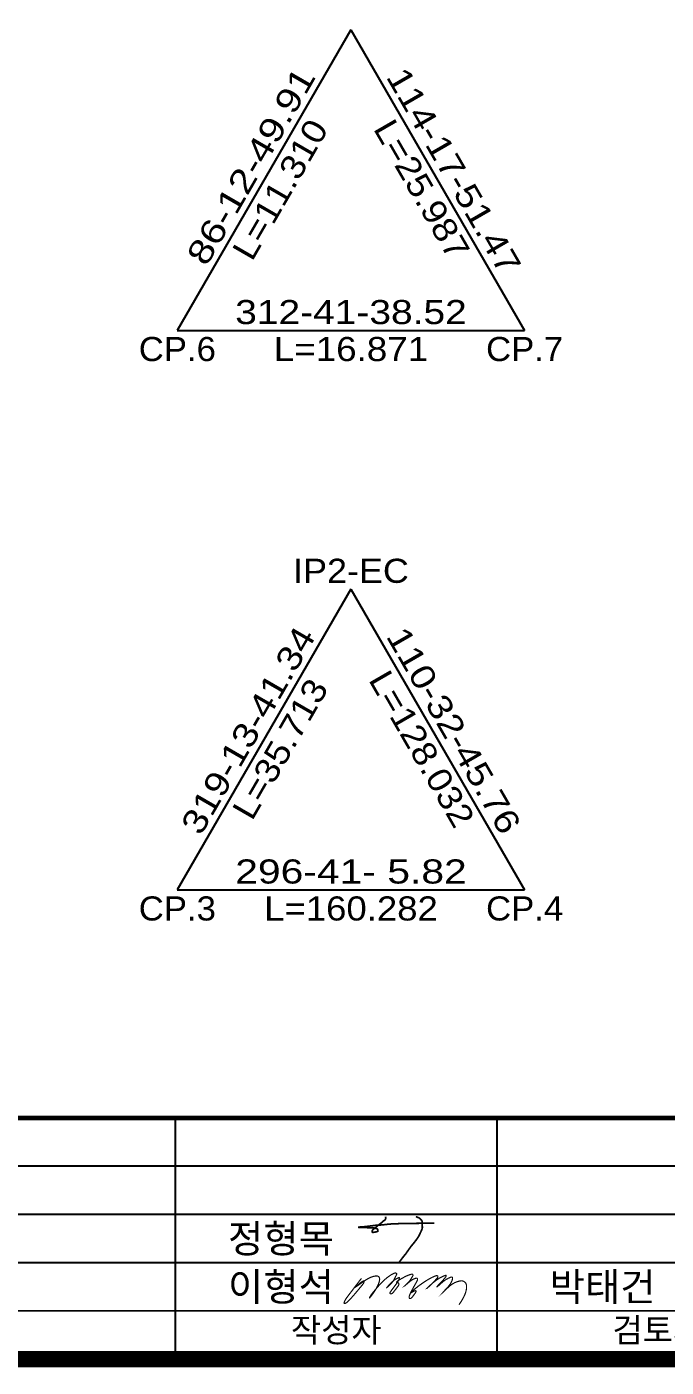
# Model space of a CAD drawing. Extents: x 225142 to 225983, y 224653 to 225247.
# Drawn here: x 225595 to 225674.5, y 224671.6 to 224838.3 of the extents above; entities that cross this region are included whole.
import ezdxf
from ezdxf.enums import TextEntityAlignment as Align

# ---------------------------------------------------------------- set-up
doc = ezdxf.new("R2010")
doc.units = 0
doc.header["$LTSCALE"] = 10
doc.header["$MEASUREMENT"] = 0
for name, color, linetype in [('CA-LEAL', 1, 'CONTINUOUS'), ('CA-LEAT', 3, 'CONTINUOUS'), ('CX-BORD', 3, 'CONTINUOUS'), ('CX-BORD-LIN1', 4, 'CONTINUOUS'), ('CX-BORD-LIN2', 3, 'CONTINUOUS'), ('CX-BORD-TEX2', 7, 'CONTINUOUS'), ('CX-BORD-TEX3', 6, 'CONTINUOUS')]:
    doc.layers.add(name, color=color, linetype=linetype)
doc.styles.get("Standard").update_dxf_attribs({"font": 'Dotum.ttf'})
doc.styles.add('TB_TEXT', font='Dotum.ttf')
doc.styles.add('TB_WBTXT', font='Dotum.ttf')
doc.styles.add('TB_WMTXT', font='Dotum.ttf')

# ---------------------------------------------------------------- blocks, each defined once
blk = doc.blocks.new('CXBLKA1-KHCA1')
at = {"layer": 'CX-BORD-LIN1', "const_width": 2}
blk.add_lwpolyline([(796, -2.273736754432321e-12), (0, 0), (0, 553.9999999999995), (795.9999999999995, 553.9999999999995)], close=True, dxfattribs=at)
at = {"layer": 'CX-BORD-LIN1'}
for points, const_width in [([(796, 30.00000000000098), (0, 29.99999999999869)], 0.6), ([(566, 6.000000000000252), (270, 5.9999999999993)], 0.2)]:
    blk.add_lwpolyline(points, dxfattribs=dict(at, const_width=const_width))
for points in [[(446, 3.907985046680551e-13), (446, 29.99999999999992)], [(486, 3.019806626980426e-13), (486, 30.00000000000006)]]:
    blk.add_lwpolyline(points, dxfattribs=at)
at = {"layer": 'CX-BORD-LIN2'}
for points in [[(566, 24.00000000000025), (270, 23.9999999999993)], [(566, 18.00000000000136), (270, 18.00000000000041)], [(566, 12.00000000000136), (270, 12.00000000000041)]]:
    blk.add_lwpolyline(points, dxfattribs=at)
at = {"layer": 'CX-BORD-LIN1', "style": 'TB_TEXT'}
for tag, height, p in [('TR_RDAT4', 3.5, (317.5, 26.99999999999994)), ('TR_DGN4', 3.5, (459.1184542177598, 26.99999999999993)), ('TR_CHK4', 3.5, (499.1184542177598, 26.99999999999993)), ('TR_APP4', 3.5, (539.1184542177598, 27.00000000000016)), ('TR_RNUM4', 3, (285.105116618196, 26.63656332936284)), ('TR_RNUM3', 3, (285.105116618196, 20.63656332936395)), ('TR_RDAT3', 3.5, (317.5, 21.00000000000105)), ('TR_DGN3', 3.5, (459.1184542177598, 21.00000000000104)), ('TR_CHK3', 3.5, (499.1184542177598, 21.00000000000104)), ('TR_APP3', 3.5, (539.1184542177598, 21.00000000000126)), ('TR_RDAT2', 3.5, (317.5, 15.00000000000105)), ('TR_DGN2', 3.5, (459.1184542177598, 15.00000000000104)), ('TR_CHK2', 3.5, (499.1184542177598, 15.00000000000104)), ('TR_APP2', 3.5, (539.1184542177598, 15.00000000000126)), ('TR_RNUM2', 3, (285.105116618196, 14.63656332936395)), ('TR_RNUM1', 3, (285.105116618196, 8.636563329362843)), ('TR_RDAT1', 3.5, (317.5, 8.999999999999943)), ('TR_DGN1', 3.5, (459.1184542177598, 8.999999999999929)), ('TR_CHK1', 3.5, (499.1184542177598, 8.999999999999929)), ('TR_APP1', 3.5, (539.1184542177598, 9.000000000000156))]:
    blk.add_attdef(tag, text='', height=height, dxfattribs=at).set_placement(p, align=Align.MIDDLE_CENTER)
for tag, p in [('TR_RCON4', (342.3033138082337, 26.99999999999994)), ('TR_RCON3', (342.3033138082337, 21.00000000000105)), ('TR_RCON2', (342.3033138082337, 15.00000000000105)), ('TR_RCON1', (342.3033138082337, 8.999999999999943))]:
    blk.add_attdef(tag, text='', height=3.5, dxfattribs=at).set_placement(p, align=Align.MIDDLE_LEFT)
at = {"layer": 'CX-BORD-LIN2', "style": 'TB_TEXT'}
blk.add_attdef('TD_VERSION', text='', height=3, rotation=90, dxfattribs=at).set_placement((800.499999405456, 48.01489921212271), align=Align.MIDDLE_CENTER)
at = {"layer": 'CX-BORD-TEX2', "style": 'TB_WMTXT'}
for tag, height, p in [('TB_CNAME', 5, (15.34476638720071, 531.8324131479244)), ('TB_CSCOP', 4, (16.63456755316156, 523.8324131479244))]:
    blk.add_attdef(tag, text='', height=height, dxfattribs=at).set_placement(p, align=Align.BOTTOM_LEFT)
at = {"layer": 'CX-BORD-TEX2', "style": 'TB_WBTXT'}
for tag, height, p in [('TB_MTITIL', 10, (398, 533.326413560618)), ('TB_STITL', 7, (398, 518.326413560618))]:
    blk.add_attdef(tag, text='', height=height, dxfattribs=at).set_placement(p, align=Align.MIDDLE_CENTER)
at = {"layer": 'CX-BORD-TEX3', "style": 'TB_TEXT'}
for s, p in [('작성자', (466, 3.662000000000319)), ('검토자', (506, 3.662000000000432))]:
    blk.add_text(s, height=3, dxfattribs=at).set_placement(p, align=Align.MIDDLE)
for tag, height, p in [('TD_DCOMP', 4.5, (217.5, 24.99999999999931)), ('TD_CSECT', 4.5, (611, 24.99999999999896)), ('TD_DNAME_TOP', 4.5, (755, 24.99999999999912)), ('TD_DNAME_MAIN', 4.5, (755, 19.00715491911868)), ('TD_CCOMP', 4.5, (217.5, 14.99999999999931)), ('TD_HSCAL', 4.5, (626.6991483434026, 15.23515171695612)), ('TD_VSCAL', 4.5, (655.7793615572627, 15.23515171695612)), ('TD_DNAME_BOT', 3, (755, 13.65422715006187)), ('TD_CNAME', 4.5, (65, 5.752181573154171)), ('TD_FIELD', 4.5, (182.5, 5.52709622435755)), ('TD_CSTEP', 4.5, (253.2440000000001, 5.527096224357066)), ('TD_DWGCODE', 4.5, (641, 5.385823260720159)), ('TD_DWGNO', 4.5, (755, 5.385823260720144))]:
    blk.add_attdef(tag, text='', height=height, dxfattribs=at).set_placement(p, align=Align.MIDDLE_CENTER)
at = {"layer": 'CX-BORD-TEX3', "style": 'TB_TEXT', "width": 0.9}
blk.add_attdef('TD_CDIST', text='', height=4.5, dxfattribs=at).set_placement((656, 24.99999999999902), align=Align.MIDDLE_CENTER)

msp = doc.modelspace()

# ---------------------------------------------------------------- linework, layer by layer
at = {"layer": 'CA-LEAL', "linetype": 'Continuous'}
for p, q in [((225635.3025612881, 224837.9619655935), (225613.7025639277, 224800.5496660694)), ((225635.3025612881, 224837.9619655935), (225656.9025639277, 224800.5496691174)), ((225613.7025639277, 224800.5496660694), (225656.9025639277, 224800.5496691174)), ((225635.302566199, 224768.3577690331), (225613.7025688387, 224730.9454695091)), ((225635.302566199, 224768.3577690331), (225656.9025688386, 224730.9454725571)), ((225613.7025688387, 224730.9454695091), (225656.9025688386, 224730.9454725571))]:
    msp.add_line(p, q, dxfattribs=at)
at = {"layer": 'CX-BORD-LIN1'}
for points, const_width in [([(225639.6042767913, 224690.3146057678), (225639.6169560171, 224690.1836591405), (225639.6296352429, 224690.124522101), (225639.6127292634, 224690.0400399646), (225639.5746926211, 224689.9640066282), (225639.5282024714, 224689.8837488918), (225639.3591478523, 224689.7739223099), (225639.1224713855, 224689.5584941977), (225638.6829304109, 224689.2290151036), (225638.4462539441, 224688.9966906944), (225638.2518408732, 224688.8488471186), (225638.1081447058, 224688.7643656337), (225638.0278436323, 224688.6672116003), (225637.9644485383, 224688.5869538639), (225637.9264108608, 224688.4982479791), (225637.9306376145, 224688.4264383912), (225637.9729010104, 224688.3546288032), (225638.010938688, 224688.3419569063), (225638.1842190256, 224688.3546288032), (225638.2560676269, 224688.3715257517), (225638.5350074897, 224688.4348865396), (225638.6364402612, 224688.4686797851), (225638.6617987129, 224688.502472379), (225638.6575719592, 224688.5869538639), (225638.6364402612, 224688.6756597488), (225638.5899501115, 224688.7474693368), (225638.5476867156, 224688.7854863307), (225638.4335747182, 224688.8235026732), (225638.3025577766, 224688.8657434156), (225638.1799933071, 224688.8910885126), (225638.0024862158, 224688.8910885126), (225637.7362245437, 224688.916432958), (225636.8172964088, 224688.94582785), (225636.2298325131, 224688.9500515985)], 0.2099999999999999), ([(225643.3762212177, 224690.3154221116), (225643.5970538283, 224690.2158848495), (225643.7312861255, 224690.1596242329), (225643.8265469878, 224690.1033636164), (225643.9131483363, 224690.0341203319), (225644.0021430854, 224689.9123495913), (225644.0994194973, 224689.8285873751), (225644.156288641, 224689.7074310097), (225644.1697577304, 224689.5473852766), (225644.1778137179, 224688.9215277773), (225644.1586675486, 224688.8114972723), (225644.1036224412, 224688.651234586), (225644.0437905327, 224688.5316359844), (225644.0222509628, 224688.4837961529), (225643.8953976272, 224688.1957414575), (225643.7446227084, 224687.891959928), (225643.4956138103, 224687.5057856593), (225643.1629497654, 224687.0728380832), (225642.7720925459, 224686.6028494772), (225642.532765947, 224686.2727566594), (225642.1567121999, 224685.7306906944), (225641.7618228458, 224685.24272754), (225641.2798600884, 224684.6077944867)], 0.2099999999999999), ([(225636.1864997474, 224688.9959408048), (225637.1448403157, 224689.0662401892), (225638.4139368252, 224689.2289916492), (225639.1587057309, 224689.2679416075), (225640.0826266732, 224689.3762410466), (225640.7104843796, 224689.4065350243), (225641.8233090165, 224689.4541396602), (225645.6711507422, 224689.484498789)], 0.2099999999999999), ([(225636.5991046263, 224682.6138971341), (225636.5458639961, 224682.5480974531), (225636.4783764365, 224682.4621514083), (225636.3989679574, 224682.3593367219), (225636.3099645689, 224682.2429311165), (225636.2136922813, 224682.1162123143), (225636.1124771046, 224681.9824580377), (225636.008645049, 224681.8449460089), (225635.9045221247, 224681.7069539505), (225635.8021042183, 224681.5712946312), (225635.7020667232, 224681.4389210058), (225635.6047549094, 224681.3103210758), (225635.5105140467, 224681.1859828427), (225635.4196894052, 224681.0663943077), (225635.3326262548, 224680.9520434724), (225635.2496698654, 224680.8434183379), (225635.1711655071, 224680.7410069059), (225635.0973705088, 224680.6451072446), (225635.0281904361, 224680.555257691), (225634.9634429136, 224680.4708066486), (225634.9029455659, 224680.3911025214), (225634.8465160176, 224680.3154937132), (225634.7939718933, 224680.2433286277), (225634.7451308177, 224680.1739556689), (225634.6998104153, 224680.1067232403), (225634.6578739565, 224680.0411738963), (225634.6193672939, 224679.9776267925), (225634.5843819263, 224679.9165952348), (225634.5530093518, 224679.8585925291), (225634.5253410692, 224679.8041319816), (225634.5014685768, 224679.7537268981), (225634.4814833732, 224679.7078905847), (225634.4654769567, 224679.6671363473), (225634.4535073387, 224679.6318267813), (225634.4454985812, 224679.6017216393), (225634.441341259, 224679.5764299636), (225634.440925947, 224679.5555607962), (225634.4441432199, 224679.5387231793), (225634.4508836527, 224679.5255261548), (225634.4610378201, 224679.515578765), (225634.4744962969, 224679.508490052), (225634.4911528531, 224679.5039736717), (225634.5109140386, 224679.5021617357), (225634.5336895983, 224679.5032909692), (225634.5593892774, 224679.5075980976), (225634.5879228207, 224679.5153198464), (225634.6191999733, 224679.5266929408), (225634.6531304802, 224679.5419541063), (225634.6896240864, 224679.5613400683), (225634.7287781624, 224679.5852608473), (225634.7714405806, 224679.6148196458), (225634.818646839, 224679.6512929612), (225634.8714324354, 224679.6959572913), (225634.9308328678, 224679.7500891336), (225634.9978836342, 224679.8149649856), (225635.0736202325, 224679.8918613453), (225635.1590781606, 224679.98205471), (225635.254720662, 224680.086112855), (225635.3587219628, 224680.2017686654), (225635.4686840343, 224680.3260463042), (225635.5822088484, 224680.4559699341), (225635.6968983764, 224680.5885637179), (225635.8103545899, 224680.7208518185), (225635.9201794606, 224680.8498583987), (225636.0239749599, 224680.9726076213), (225636.1198244372, 224681.0866940811), (225636.2077367523, 224681.1919941017), (225636.2882021431, 224681.2889544386), (225636.3617108472, 224681.3780218475), (225636.4287531023, 224681.4596430839), (225636.4898191461, 224681.5342649032), (225636.5453992161, 224681.6023340611), (225636.5959835503, 224681.6642973133), (225636.6420201428, 224681.7206368838), (225636.6837880137, 224681.7719768718), (225636.7215239398, 224681.8189768447), (225636.7554646979, 224681.8622963704), (225636.7858470647, 224681.9025950165), (225636.8129078169, 224681.9405323506), (225636.8368837312, 224681.9767679403), (225636.8580115846, 224682.0119613534), (225636.876515788, 224682.0466037123), (225636.8925712908, 224682.0805123592), (225636.9063406765, 224682.113336191), (225636.9179865289, 224682.1447241045), (225636.9276714317, 224682.1743249969), (225636.9355579685, 224682.2017877651), (225636.941808723, 224682.2267613059), (225636.9465862789, 224682.2488945165), (225636.949968733, 224682.2679072313), (225636.9516962348, 224682.283803035), (225636.9514244471, 224682.2966564503), (225636.9488090326, 224682.3065419993), (225636.9435056538, 224682.3135342046), (225636.9351699736, 224682.3177075886), (225636.9234576546, 224682.3191366736), (225636.9080243594, 224682.3178959822), (225636.8885739699, 224682.3139837848), (225636.8650032438, 224682.3070933463), (225636.8372571578, 224682.296841679), (225636.8052806888, 224682.2828457958), (225636.7690188134, 224682.2647227094), (225636.7284165084, 224682.2420894326), (225636.6834187507, 224682.2145629781), (225636.633970517, 224682.1817603586), (225636.580086539, 224682.1434546117), (225636.5220605692, 224682.1000428744), (225636.4602561144, 224682.0520783082), (225636.395036682, 224682.0001140749), (225636.3267657792, 224681.9447033364), (225636.2558069131, 224681.8863992541), (225636.1825235909, 224681.82575499), (225636.10727932, 224681.7633237058), (225636.0311273178, 224681.7001345454), (225635.9578796437, 224681.6391205825), (225635.8920380675, 224681.5836908728), (225635.8381043589, 224681.5372544721), (225635.8005802879, 224681.5032204363), (225635.7839676241, 224681.4849978211), (225635.7927681372, 224681.4859956826), (225635.8314835972, 224681.5096230763), (225635.9028852112, 224681.557952377), (225636.0028219367, 224681.6277092348), (225636.1254121684, 224681.714282618), (225636.2647743013, 224681.8130614957), (225636.4150267302, 224681.9194348364), (225636.57028785, 224682.0287916089), (225636.7246760555, 224682.1365207818), (225636.8723097416, 224682.2380113239), (225637.0085174396, 224682.3295585357), (225637.1334682268, 224682.4110830452), (225637.2485413166, 224682.4834118119), (225637.3551159229, 224682.5473717955), (225637.4545712591, 224682.6037899557), (225637.548286539, 224682.6534932523), (225637.6376409762, 224682.6973086447), (225637.7240137843, 224682.7360630928), (225637.8084848638, 224682.7704772126), (225637.8909368622, 224682.8008462465), (225637.9709531139, 224682.8273590932), (225638.0481169533, 224682.8502046515), (225638.1220117147, 224682.8695718202), (225638.1922207325, 224682.8856494979), (225638.2583273411, 224682.8986265836), (225638.3199148748, 224682.9086919759), (225638.3766935018, 224682.9159906703), (225638.4288807255, 224682.9204920486), (225638.476820883, 224682.9221215893), (225638.5208583116, 224682.9208047708), (225638.5613373484, 224682.9164670717), (225638.5986023306, 224682.9090339705), (225638.6329975953, 224682.8984309457), (225638.6648674798, 224682.8845834757), (225638.6944899683, 224682.8674906332), (225638.7218776336, 224682.8474458684), (225638.7469766956, 224682.8248162255), (225638.7697333743, 224682.7999687486), (225638.7900938895, 224682.7732704821), (225638.8080044612, 224682.7450884703), (225638.8234113092, 224682.7157897573), (225638.8362606535, 224682.6857413874), (225638.8465196285, 224682.6551676656), (225638.8542390264, 224682.6237219388), (225638.8594905541, 224682.5909148146), (225638.8623459182, 224682.5562569009), (225638.8628768257, 224682.5192588051), (225638.8611549834, 224682.4794311351), (225638.857252098, 224682.4362844984), (225638.8512398762, 224682.3893295027), (225638.843099459, 224682.3381259729), (225638.8324497232, 224682.2824306035), (225638.8188189799, 224682.222049306), (225638.8017355398, 224682.1567879924), (225638.7807277141, 224682.0864525743), (225638.7553238136, 224682.0108489633), (225638.7250521494, 224681.9297830711), (225638.6894410322, 224681.8430608096), (225638.6481156256, 224681.750585598), (225638.6010885022, 224681.6526508868), (225638.5484690872, 224681.5496476341), (225638.4903668057, 224681.4419667981), (225638.4268910829, 224681.3299993367), (225638.3581513439, 224681.2141362083), (225638.2842570138, 224681.0947683709), (225638.2053175179, 224680.9722867825), (225638.1218903788, 224680.8476271277), (225638.0363255093, 224680.7239039974), (225637.9514209201, 224680.6047767085), (225637.8699746216, 224680.4939045782), (225637.7947846243, 224680.3949469235), (225637.7286489386, 224680.3115630616), (225637.6743655751, 224680.2474123095), (225637.6347325442, 224680.2061539845), (225637.6118238301, 224680.1903206896), (225637.6048173105, 224680.1979381718), (225637.6121668371, 224680.2259054641), (225637.6323262616, 224680.2711215997), (225637.6637494355, 224680.3304856115), (225637.7048902102, 224680.4008965324), (225637.7542024374, 224680.4792533956), (225637.8101399686, 224680.562455234), (225637.8713236772, 224680.6479046234), (225637.9370425237, 224680.7350183106), (225638.0067524902, 224680.8237165848), (225638.0799095592, 224680.9139197353), (225638.1559697128, 224681.0055480518), (225638.2343889335, 224681.0985218234), (225638.3146232032, 224681.1927613396), (225638.3961285046, 224681.2881868898), (225638.4784937327, 224681.3846965797), (225638.561839435, 224681.4820997806), (225638.6464190717, 224681.5801836801), (225638.7324861033, 224681.6787354656), (225638.8202939902, 224681.7775423249), (225638.9100961927, 224681.8763914455), (225639.0021461711, 224681.9750700152), (225639.0966973859, 224682.0733652214), (225639.1938551347, 224682.1710008843), (225639.2931320646, 224682.2674473549), (225639.3938926601, 224682.3621116167), (225639.4955014055, 224682.4544006531), (225639.5973227853, 224682.5437214476), (225639.6987212838, 224682.6294809837), (225639.7990613855, 224682.7110862449), (225639.8977075749, 224682.7879442148), (225639.9940395859, 224682.8595474278), (225640.0874981512, 224682.9257306222), (225640.1775392531, 224682.9864140875), (225640.2636188738, 224683.0415181131), (225640.3451929957, 224683.0909629884), (225640.421717601, 224683.1346690026), (225640.4926486719, 224683.1725564454), (225640.5574421908, 224683.2045456058), (225640.6157265157, 224683.2306445178), (225640.6678195082, 224683.2512121922), (225640.7142114053, 224683.2666953844), (225640.7553924445, 224683.2775408496), (225640.791852863, 224683.2841953431), (225640.8240828979, 224683.2871056202), (225640.8525727866, 224683.2867184362), (225640.8778127663, 224683.2834805462), (225640.9002235265, 224683.2778076861), (225640.9199475654, 224683.2699915138), (225640.9370578332, 224683.2602926675), (225640.9516272805, 224683.2489717857), (225640.9637288575, 224683.2362895065), (225640.9734355146, 224683.2225064683), (225640.9808202023, 224683.2078833096), (225640.9859558707, 224683.1926806686), (225640.9888880622, 224683.1770301929), (225640.9895526863, 224683.1605475676), (225640.9878582441, 224683.1427194873), (225640.983713237, 224683.1230326463), (225640.9770261665, 224683.1009737392), (225640.9677055336, 224683.0760294602), (225640.9556598397, 224683.047686504), (225640.9407975863, 224683.0154315649), (225640.9231182548, 224682.9789521302), (225640.9029852493, 224682.9387388583), (225640.8808529538, 224682.8954832006), (225640.8571757525, 224682.8498766082), (225640.8324080298, 224682.8026105325), (225640.8070041696, 224682.7543764247), (225640.7814185564, 224682.7058657362), (225640.7561055742, 224682.6577699182), (225640.7313924626, 224682.6106368176), (225640.7070978823, 224682.5644398642), (225640.6829133493, 224682.5190088838), (225640.6585303797, 224682.4741737016), (225640.6336404895, 224682.4297641434), (225640.6079351948, 224682.3856100346), (225640.5811060114, 224682.3415412008), (225640.5528444556, 224682.2973874676), (225640.5229328166, 224682.2530544481), (225640.4915164764, 224682.2087509064), (225640.4588315905, 224682.1647613941), (225640.4251143142, 224682.121370463), (225640.3906008028, 224682.0788626646), (225640.3555272117, 224682.0375225509), (225640.3201296963, 224681.9976346733), (225640.2846444119, 224681.9594835837), (225640.2492347711, 224681.9232182004), (225640.2137732146, 224681.8884449086), (225640.1780594408, 224681.8546344603), (225640.1418931475, 224681.8212576073), (225640.1050740329, 224681.7877851015), (225640.067401795, 224681.7536876949), (225640.0286761319, 224681.7184361393), (225639.9886967417, 224681.6815011868), (225639.9476297138, 224681.6428238565), (225639.9071067032, 224681.6042262373), (225639.8691257559, 224681.568000685), (225639.8356849183, 224681.5364395561), (225639.8087822367, 224681.5118352063), (225639.7904157573, 224681.4964799921), (225639.7825835263, 224681.4926662692), (225639.7872835899, 224681.502686394), (225639.8059023808, 224681.5280765748), (225639.8373798771, 224681.5673484294), (225639.8800444433, 224681.6182574277), (225639.9322244437, 224681.6785590398), (225639.9922482428, 224681.7460087359), (225640.0584442051, 224681.8183619859), (225640.1291406951, 224681.8933742599), (225640.2026660771, 224681.9688010279), (225640.2775365484, 224682.0426960608), (225640.3530196366, 224682.1143063314), (225640.4285707026, 224682.1831771139), (225640.5036451065, 224682.2488536819), (225640.5776982092, 224682.3108813093), (225640.6501853709, 224682.3688052699), (225640.7205619523, 224682.4221708376), (225640.7882833139, 224682.4705232861), (225640.8528503584, 224682.5135395372), (225640.9139461567, 224682.5514231033), (225640.9712993222, 224682.5845091454), (225641.0246384682, 224682.6131328236), (225641.0736922079, 224682.6376292987), (225641.1181891544, 224682.6583337311), (225641.1578579212, 224682.6755812815), (225641.1924271214, 224682.6897071103), (225641.2217461228, 224682.7009807546), (225641.2461473114, 224682.709409258), (225641.2660838277, 224682.7149340406), (225641.2820088124, 224682.7174965225), (225641.2943754058, 224682.7170381239), (225641.3036367487, 224682.7135002649), (225641.3102459814, 224682.7068243656), (225641.3146562446, 224682.6969518462), (225641.3172482467, 224682.6838760013), (225641.3181129681, 224682.6677976241), (225641.317268957, 224682.6489693822), (225641.3147347617, 224682.6276439433), (225641.3105289304, 224682.6040739751), (225641.3046700114, 224682.5785121452), (225641.297176553, 224682.5512111214), (225641.2880671035, 224682.5224235712), (225641.2773177604, 224682.4923126259), (225641.2647348191, 224682.46068327), (225641.2500821243, 224682.4272509516), (225641.2331235207, 224682.3917311189), (225641.2136228528, 224682.3538392199), (225641.1913439654, 224682.3132907026), (225641.1660507031, 224682.2698010153), (225641.1375069108, 224682.2230856059), (225641.1055400052, 224682.1729317248), (225641.0702316928, 224682.1194138308), (225641.0317272522, 224682.0626781857), (225640.990171962, 224682.0028710502), (225640.9457111009, 224681.940138686), (225640.8984899474, 224681.8746273542), (225640.8486537802, 224681.806483316), (225640.7963478781, 224681.7358528328), (225640.7418446641, 224681.6630257703), (225640.68592514, 224681.5888664121), (225640.6294974522, 224681.5143826463), (225640.5734697471, 224681.440582361), (225640.5187501708, 224681.3684734442), (225640.4662468699, 224681.299063784), (225640.4168679905, 224681.2333612686), (225640.3715216791, 224681.1723737858), (225640.3309283527, 224681.1168734258), (225640.2950575119, 224681.0666890866), (225640.2636909279, 224681.0214138676), (225640.2366103719, 224680.9806408687), (225640.2135976152, 224680.9439631897), (225640.1944344291, 224680.9109739303), (225640.1789025847, 224680.8812661903), (225640.1667838533, 224680.8544330694), (225640.1579084324, 224680.8301164211), (225640.1523002245, 224680.8081531144), (225640.1500315581, 224680.7884287723), (225640.1511747617, 224680.7708290171), (225640.1558021642, 224680.755239472), (225640.1639860939, 224680.7415457595), (225640.1757988797, 224680.7296335025), (225640.1913128499, 224680.7193883238), (225640.2104947248, 224680.7107845178), (225640.2328887899, 224680.7041510663), (225640.2579337225, 224680.6999056226), (225640.2850681996, 224680.6984658403), (225640.3137308982, 224680.7002493729), (225640.3433604957, 224680.7056738737), (225640.373395669, 224680.7151569963), (225640.4032750952, 224680.729116394), (225640.4326640219, 224680.7479404306), (225640.4621339785, 224680.77190031), (225640.4924830648, 224680.8012379464), (225640.5245093804, 224680.8361952542), (225640.5590110253, 224680.8770141475), (225640.596786099, 224680.9239365406), (225640.6386327016, 224680.9772043476), (225640.6853489328, 224681.0370594828), (225640.7373213732, 224681.1033919558), (225640.7932905279, 224681.1746841572), (225640.851585383, 224681.2490665731), (225640.9105349243, 224681.3246696896), (225640.9684681379, 224681.3996239925), (225641.0237140097, 224681.4720599681), (225641.0746015258, 224681.5401081023), (225641.1194596722, 224681.6018988811), (225641.1570140147, 224681.6560166522), (225641.1875764394, 224681.7028612091), (225641.2118554121, 224681.7432862067), (225641.2305593988, 224681.7781453003), (225641.2443968654, 224681.8082921447), (225641.2540762778, 224681.8345803951), (225641.2603061019, 224681.8578637066), (225641.2637948037, 224681.8789957342), (225641.2651599722, 224681.8986918426), (225641.2646556895, 224681.9171142355), (225641.2624451605, 224681.9342868264), (225641.2586915907, 224681.9502335286), (225641.2535581849, 224681.9649782555), (225641.2472081484, 224681.9785449205), (225641.2398046864, 224681.9909574369), (225641.2315110039, 224682.0022397182), (225641.222402728, 224682.0124445038), (225641.2122051731, 224682.0217398376), (225641.2005560754, 224682.0303225893), (225641.1870931712, 224682.0383896288), (225641.1714541967, 224682.0461378258), (225641.1532768881, 224682.0537640504), (225641.1321989818, 224682.0614651724), (225641.1078582139, 224682.0694380614), (225641.0804152165, 224682.0779770324), (225641.0521222048, 224682.0877661805), (225641.0257542897, 224682.0995870456), (225641.0040865823, 224682.1142211676), (225640.9898941933, 224682.1324500865), (225640.9859522339, 224682.1550553423), (225640.9950358149, 224682.182818475), (225641.0199200474, 224682.2165210246), (225641.0624730356, 224682.2566241721), (225641.120934857, 224682.3023076628), (225641.1926385828, 224682.3524308831), (225641.2749172836, 224682.4058532194), (225641.3651040306, 224682.461434058), (225641.4605318947, 224682.5180327853), (225641.5585339466, 224682.5745087876), (225641.6564432574, 224682.6297214513), (225641.75202224, 224682.6826972169), (225641.8447506754, 224682.7331307401), (225641.9345376868, 224682.7808837312), (225642.021292397, 224682.8258179), (225642.1049239293, 224682.8677949568), (225642.1853414068, 224682.9066766113), (225642.2624539523, 224682.9423245736), (225642.336170689, 224682.9746005538), (225642.4063827097, 224683.0034261073), (225642.4729089858, 224683.0289621716), (225642.5355504588, 224683.0514295298), (225642.5941080699, 224683.0710489647), (225642.6483827602, 224683.0880412593), (225642.6981754712, 224683.1026271968), (225642.7432871441, 224683.11502756), (225642.7835187201, 224683.1254631319), (225642.8187828283, 224683.1340877438), (225642.8494388488, 224683.1407874194), (225642.8759578494, 224683.1453812312), (225642.898810898, 224683.147688251), (225642.9184690624, 224683.147527551), (225642.9354034105, 224683.1447182034), (225642.9500850102, 224683.1390792804), (225642.9629849294, 224683.1304298539), (225642.9744747063, 224683.118699388), (225642.9845277613, 224683.1042589127), (225642.9930179855, 224683.0875898498), (225642.9998192697, 224683.0691736215), (225643.0048055049, 224683.0494916496), (225643.0078505819, 224683.0290253558), (225643.0088283918, 224683.0082561623), (225643.0076128254, 224682.9876654907), (225643.0040955968, 224682.9675499123), (225642.9982397131, 224682.9474665943), (225642.9900260048, 224682.9267878534), (225642.9794353021, 224682.9048860062), (225642.9664484353, 224682.8811333693), (225642.9510462347, 224682.8549022592), (225642.9332095307, 224682.8255649926), (225642.9129191536, 224682.792493886), (225642.8902379507, 224682.7553232232), (225642.8655568372, 224682.7147351564), (225642.8393487455, 224682.6716738049), (225642.8120866076, 224682.6270832882), (225642.7842433561, 224682.5819077256), (225642.756291923, 224682.5370912364), (225642.7287052405, 224682.4935779401), (225642.7019562411, 224682.4523119559), (225642.6763603163, 224682.4139851997), (225642.6516026961, 224682.3782807716), (225642.6272110696, 224682.3446295682), (225642.6027131262, 224682.3124624864), (225642.5776365551, 224682.2812104225), (225642.5515090456, 224682.2503042734), (225642.5238582872, 224682.2191749355), (225642.4942119688, 224682.1872533055), (225642.4622036993, 224682.154069116), (225642.4278907645, 224682.119547444), (225642.3914363697, 224682.0837122024), (225642.3530037199, 224682.0465873041), (225642.3127560204, 224682.008196662), (225642.2708564766, 224681.9685641892), (225642.2274682934, 224681.9277137984), (225642.1827546763, 224681.8856694028), (225642.1373176537, 224681.8428733081), (225642.093514548, 224681.8014413917), (225642.0541415049, 224681.7639079239), (225642.0219946702, 224681.7328071749), (225641.9998701895, 224681.7106734151), (225641.9905642086, 224681.7000409146), (225641.9968728731, 224681.7034439438), (225642.0215923288, 224681.723416773), (225642.0664111022, 224681.7614565575), (225642.1285872422, 224681.8149119929), (225642.2042711785, 224681.8800946599), (225642.2896133411, 224681.9533161391), (225642.3807641595, 224682.0308880112), (225642.4738740635, 224682.1091218568), (225642.5650934829, 224682.1843292566), (225642.6505728475, 224682.2528217914), (225642.7272797526, 224682.3117181363), (225642.7954504571, 224682.361365346), (225642.8561383851, 224682.4029175692), (225642.9103969611, 224682.4375289551), (225642.9592796096, 224682.4663536527), (225643.0038397549, 224682.490545811), (225643.0451308213, 224682.5112595791), (225643.0842062333, 224682.529649106), (225643.1219347775, 224682.5466748541), (225643.1584466903, 224682.5625225392), (225643.1936875701, 224682.5771841907), (225643.2276030155, 224682.5906518376), (225643.2601386251, 224682.6029175092), (225643.2912399973, 224682.6139732347), (225643.3208527308, 224682.6238110434), (225643.348922424, 224682.6324229644), (225643.3754097182, 224682.6397615727), (225643.400335424, 224682.6456216261), (225643.4237353951, 224682.6497584283), (225643.4456454848, 224682.6519272829), (225643.4661015465, 224682.6518834934), (225643.4851394338, 224682.6493823636), (225643.5027949999, 224682.6441791969), (225643.5191040984, 224682.636029297), (225643.5340604429, 224682.6247859387), (225643.5474891875, 224682.6106942818), (225643.5591733467, 224682.5940974574), (225643.568895935, 224682.5753385966), (225643.5764399667, 224682.5547608303), (225643.5815884563, 224682.5327072897), (225643.5841244181, 224682.5095211057), (225643.5838308667, 224682.4855454095), (225643.580569224, 224682.461030675), (225643.5745145429, 224682.4358567472), (225643.5659202839, 224682.4098108144), (225643.5550399073, 224682.3826800646), (225643.5421268737, 224682.3542516858), (225643.5274346435, 224682.3243128661), (225643.5112166771, 224682.2926507938), (225643.4937264351, 224682.2590526565), (225643.4751872927, 224682.2233845511), (225643.4557022855, 224682.1858282076), (225643.4353443637, 224682.1466442645), (225643.4141864777, 224682.1060933603), (225643.3923015778, 224682.0644361337), (225643.3697626142, 224682.0219332232), (225643.3466425374, 224681.9788452673), (225643.3230142978, 224681.9354329047), (225643.2989416749, 224681.8918929427), (225643.2744517659, 224681.8481668639), (225643.2495624971, 224681.8041323202), (225643.224291795, 224681.7596669633), (225643.198657586, 224681.7146484447), (225643.1726777966, 224681.6689544159), (225643.1463703531, 224681.6224625289), (225643.119753182, 224681.575050435), (225643.0928685265, 224681.5266826657), (225643.0658558968, 224681.4776712704), (225643.0388791199, 224681.4284151785), (225643.0121020229, 224681.3793133191), (225642.9856884328, 224681.3307646213), (225642.9598021765, 224681.2831680144), (225642.9346070813, 224681.2369224275), (225642.9102669739, 224681.1924267899), (225642.8868940604, 224681.149926663), (225642.8643940617, 224681.1090541371), (225642.8426210777, 224681.0692879346), (225642.8214292083, 224681.0301067783), (225642.8006725532, 224680.9909893903), (225642.7802052125, 224680.9514144935), (225642.759881286, 224680.9108608102), (225642.7395548735, 224680.868807063), (225642.7191438543, 224680.8249287819), (225642.6988212256, 224680.7796887274), (225642.6788237643, 224680.7337464671), (225642.6593882469, 224680.6877615692), (225642.6407514503, 224680.6423936013), (225642.6231501511, 224680.5983021315), (225642.606821126, 224680.5561467275), (225642.5920011516, 224680.5165869572), (225642.5788874385, 224680.480109958), (225642.5675189315, 224680.4465131441), (225642.5578950093, 224680.4154214996), (225642.5500150507, 224680.386460008), (225642.5438784341, 224680.3592536534), (225642.5394845383, 224680.3334274195), (225642.536832742, 224680.3086062901), (225642.5359224238, 224680.284415249), (225642.5367259685, 224680.2606003), (225642.5391077863, 224680.2373915258), (225642.5429052937, 224680.2151400295), (225642.5479559067, 224680.1941969138), (225642.554097042, 224680.1749132815), (225642.5611661158, 224680.1576402354), (225642.5690005445, 224680.1427288784), (225642.5774377444, 224680.1305303133), (225642.5863602594, 224680.1212772802), (225642.5958311438, 224680.114729068), (225642.6059585792, 224680.1105266033), (225642.6168507474, 224680.1083108123), (225642.6286158301, 224680.1077226212), (225642.641362009, 224680.1084029566), (225642.6551974659, 224680.1099927445), (225642.6702303825, 224680.1121329114), (225642.686654049, 224680.114768462), (225642.7050021894, 224680.119060714), (225642.7258936362, 224680.1264750638), (225642.7499472219, 224680.1384769074), (225642.777781779, 224680.156531641), (225642.8100161399, 224680.1821046609), (225642.8472691371, 224680.2166613632), (225642.8901596032, 224680.261667144), (225642.9389003092, 224680.3178821992), (225642.9920797807, 224680.3832459226), (225643.0478804819, 224680.4549925077), (225643.104484877, 224680.5303561479), (225643.16007543, 224680.6065710368), (225643.2128346054, 224680.6808713678), (225643.2609448671, 224680.7504913342), (225643.3025886795, 224680.8126651298), (225643.3363816653, 224680.8652736311), (225643.3626720822, 224680.9087844489), (225643.3822413462, 224680.9443118766), (225643.3958708738, 224680.9729702084), (225643.4043420809, 224680.995873738), (225643.408436384, 224681.0141367591), (225643.4089351991, 224681.0288735659), (225643.4066199426, 224681.0411984518), (225643.4021266484, 224681.0520169467), (225643.3955098217, 224681.0613995242), (225643.3866785856, 224681.0692078933), (225643.375542063, 224681.0753037635), (225643.362009377, 224681.079548844), (225643.3459896504, 224681.0818048443), (225643.3273920065, 224681.0819334735), (225643.3061255681, 224681.079796441), (225643.2820813243, 224681.0752527992), (225643.2550777289, 224681.0681509731), (225643.2249151016, 224681.0583367303), (225643.1913937621, 224681.0456558389), (225643.1543140301, 224681.0299540667), (225643.1134762255, 224681.0110771818), (225643.068680668, 224680.988870952), (225643.0197276774, 224680.9631811452), (225642.9669984804, 224680.9343135696), (225642.9131979316, 224680.9044141944), (225642.8616117928, 224680.8760890288), (225642.8155258254, 224680.8519440823), (225642.7782257912, 224680.8345853642), (225642.7529974517, 224680.8266188839), (225642.7431265687, 224680.8306506508), (225642.7518989036, 224680.8492866741), (225642.7815684331, 224680.8842735932), (225642.8302619928, 224680.9339205659), (225642.8950746334, 224680.9956773802), (225642.9731014057, 224681.0669938238), (225643.0614373601, 224681.1453196846), (225643.1571775474, 224681.2281047503), (225643.2574170182, 224681.3127988088), (225643.3592508232, 224681.3968516479), (225643.4602370495, 224681.4781558251), (225643.5597859306, 224681.556374977), (225643.6577707364, 224681.6316155097), (225643.7540647369, 224681.7039838295), (225643.8485412021, 224681.7735863427), (225643.9410734019, 224681.8405294553), (225644.0315346064, 224681.9049195737), (225644.1197980855, 224681.9668631042), (225644.2058005778, 224682.0264757524), (225644.2897326964, 224682.0839104223), (225644.3718485231, 224682.1393293175), (225644.4524021395, 224682.1928946416), (225644.5316476275, 224682.2447685981), (225644.6098390688, 224682.2951133907), (225644.6872305452, 224682.3440912229), (225644.7640761383, 224682.3918642982), (225644.8405452361, 224682.4385407522), (225644.9164684505, 224682.4840124492), (225644.9915916997, 224682.5281171852), (225645.0656609018, 224682.5706927564), (225645.138421975, 224682.6115769592), (225645.2096208374, 224682.6506075896), (225645.2790034072, 224682.6876224439), (225645.3463156023, 224682.7224593181), (225645.4112912863, 224682.7549750716), (225645.4736161032, 224682.7851028151), (225645.5329636422, 224682.8127947226), (225645.5890074928, 224682.8380029678), (225645.6414212442, 224682.8606797247), (225645.6898784856, 224682.880777167), (225645.7340528065, 224682.8982474687), (225645.7736177961, 224682.9130428036), (225645.8084163282, 224682.9251609785), (225645.8389684148, 224682.9347823323), (225645.8659633525, 224682.942132837), (225645.8900904377, 224682.9474384645), (225645.912038967, 224682.9509251866), (225645.9324982368, 224682.9528189753), (225645.9521575437, 224682.9533458025), (225645.9717061843, 224682.9527316401), (225645.9916308904, 224682.9511311216), (225646.0116081352, 224682.9484135267), (225646.0311118275, 224682.9443767966), (225646.0496158759, 224682.9388188726), (225646.0665941891, 224682.9315376959), (225646.0815206757, 224682.9223312078), (225646.0938692444, 224682.9109973494), (225646.1031138039, 224682.8973340623), (225646.1088704501, 224682.8812434376), (225646.1113240281, 224682.8630441674), (225646.1108015704, 224682.8431590939), (225646.1076301092, 224682.8220110592), (225646.102136677, 224682.8000229054), (225646.0946483062, 224682.7776174748), (225646.0854920292, 224682.7552176095), (225646.0749948783, 224682.7332461516), (225646.063377863, 224682.7119646046), (225646.0504379008, 224682.6909891168), (225646.0358658866, 224682.6697744976), (225646.0193527148, 224682.6477755569), (225646.0005892801, 224682.624447104), (225645.9792664772, 224682.5992439487), (225645.9550752008, 224682.5716209004), (225645.9277063455, 224682.5410327688), (225645.8969749628, 224682.5070983591), (225645.8631927311, 224682.47009246), (225645.826795486, 224682.4304538554), (225645.7882190627, 224682.3886213296), (225645.7478992967, 224682.3450336668), (225645.7062720233, 224682.3001296514), (225645.6637730779, 224682.2543480672), (225645.6208382959, 224682.2081276987), (225645.5778520988, 224682.1618789677), (225645.5349932525, 224682.115898846), (225645.4923891091, 224682.0704559434), (225645.4501670206, 224682.0258188694), (225645.4084543392, 224681.9822562336), (225645.3673784168, 224681.9400366457), (225645.3270666055, 224681.8994287152), (225645.2876462574, 224681.8607010519), (225645.2491387016, 224681.8239609264), (225645.2111411752, 224681.7886702551), (225645.1731448926, 224681.7541296155), (225645.1346410681, 224681.7196395849), (225645.0951209158, 224681.6845007408), (225645.05407565, 224681.6480136609), (225645.010996485, 224681.6094789224), (225644.965374635, 224681.5681971029), (225644.9173036538, 224681.5240985936), (225644.869286453, 224681.4796330408), (225644.8244282833, 224681.4378799044), (225644.7858343961, 224681.4019186446), (225644.7566100422, 224681.374828721), (225644.7398604726, 224681.3596895942), (225644.7386909384, 224681.3595807236), (225644.7562066905, 224681.3775815697), (225644.7944838719, 224681.4157043227), (225644.8514821933, 224681.4716920957), (225644.9241322572, 224681.5422207319), (225645.0093646664, 224681.6239660749), (225645.1041100234, 224681.7136039679), (225645.2052989307, 224681.8078102544), (225645.3098619911, 224681.9032607778), (225645.4147298071, 224681.9966313814), (225645.5174020405, 224682.0852020172), (225645.6176545905, 224682.1686690706), (225645.7158324154, 224682.2473330355), (225645.8122804734, 224682.321494406), (225645.9073437229, 224682.391453676), (225646.0013671221, 224682.4575113395), (225646.0946956295, 224682.5199678904), (225646.1876742032, 224682.5791238227), (225646.2804210243, 224682.6351839149), (225646.3721471641, 224682.6879700838), (225646.4618369165, 224682.737208531), (225646.5484745756, 224682.7826254577), (225646.6310444352, 224682.8239470655), (225646.7085307894, 224682.8608995558), (225646.7799179321, 224682.89320913), (225646.8441901573, 224682.9206019894), (225646.9006008834, 224682.942927085), (225646.9494800265, 224682.9605243646), (225646.9914266272, 224682.9738565257), (225647.0270397259, 224682.9833862657), (225647.0569183634, 224682.9895762818), (225647.08166158, 224682.9928892716), (225647.1018684165, 224682.9937879322), (225647.1181379133, 224682.9927349611), (225647.1309843135, 224682.9900764853), (225647.1405826698, 224682.9856923501), (225647.1470232376, 224682.9793458303), (225647.1503962721, 224682.9708002009), (225647.1507920286, 224682.9598187367), (225647.1483007624, 224682.9461647127), (225647.1430127287, 224682.9296014038), (225647.1350181829, 224682.9098920849), (225647.1243863619, 224682.8868802678), (225647.1111024306, 224682.8607304116), (225647.0951305353, 224682.8316872127), (225647.0764348225, 224682.7999953671), (225647.0549794385, 224682.765899571), (225647.0307285299, 224682.7296445206), (225647.0036462431, 224682.6914749119), (225646.9736967245, 224682.6516354412), (225646.9409015103, 224682.6103583844), (225646.9055116948, 224682.5678263363), (225646.8678357622, 224682.5242094717), (225646.8281821967, 224682.4796779653), (225646.7868594822, 224682.4344019919), (225646.7441761028, 224682.3885517261), (225646.7004405427, 224682.3422973427), (225646.6559612859, 224682.2958090162), (225646.6110377495, 224682.2492555929), (225646.5659330823, 224682.2028006047), (225646.5209013661, 224682.156606255), (225646.4761966827, 224682.110834747), (225646.4320731138, 224682.0656482841), (225646.3887847412, 224682.0212090696), (225646.3465856467, 224681.9776793068), (225646.3057299121, 224681.9352211992), (225646.2664625522, 224681.8939956216), (225646.2289923143, 224681.8541581353), (225646.1935188787, 224681.8158629729), (225646.1602419255, 224681.7792643673), (225646.1293611352, 224681.7445165512), (225646.1010761881, 224681.7117737575), (225646.0755867644, 224681.6811902188), (225646.0530925445, 224681.652920168), (225646.0338689391, 224681.6272330798), (225646.0184942822, 224681.6048593962), (225646.007622638, 224681.5866448013), (225646.0019080709, 224681.5734349791), (225646.0020046452, 224681.5660756137), (225646.0085664252, 224681.565412389), (225646.0222474753, 224681.5722909891), (225646.0437018599, 224681.587557098), (225646.0733262626, 224681.6117270798), (225646.1104878446, 224681.6440000182), (225646.1542963865, 224681.6832456772), (225646.2038616687, 224681.7283338206), (225646.2582934718, 224681.7781342122), (225646.3167015762, 224681.8315166161), (225646.3781957625, 224681.8873507959), (225646.4418858113, 224681.9445065155), (225646.5069753675, 224682.0019714379), (225646.5730435343, 224682.0592048223), (225646.6397632794, 224682.1157838271), (225646.7068075706, 224682.1712856105), (225646.7738493755, 224682.2252873309), (225646.8405616618, 224682.2773661466), (225646.9066173973, 224682.3270992157), (225646.9716895496, 224682.3740636968), (225647.0354663362, 224682.4179222991), (225647.0976969737, 224682.4586799353), (225647.1581459286, 224682.4964270696), (225647.2165776672, 224682.5312541657), (225647.2727566559, 224682.5632516874), (225647.3264473611, 224682.5925100987), (225647.3774142493, 224682.6191198633), (225647.4254217868, 224682.6431714452), (225647.4702888417, 224682.6647632794), (225647.5120518891, 224682.6840256849), (225647.5508018057, 224682.7010969519), (225647.5866294682, 224682.7161153706), (225647.6196257535, 224682.7292192313), (225647.6498815384, 224682.7405468241), (225647.6774876994, 224682.7502364392), (225647.7025351134, 224682.7584263668), (225647.7251448458, 224682.7652384913), (225647.7455587166, 224682.7707290739), (225647.7640487345, 224682.7749379697), (225647.7808869079, 224682.777905034), (225647.7963452457, 224682.7796701221), (225647.8106957563, 224682.7802730892), (225647.8242104485, 224682.7797537908), (225647.8371613309, 224682.7781520819), (225647.8497508642, 224682.7754767985), (225647.861903318, 224682.7716126989), (225647.873473414, 224682.7664135216), (225647.8843158737, 224682.7597330056), (225647.8942854189, 224682.7514248896), (225647.9032367713, 224682.7413429123), (225647.9110246526, 224682.7293408125), (225647.9175037844, 224682.7152723291), (225647.9225652597, 224682.6990590174), (225647.9262456573, 224682.6808936992), (225647.928617927, 224682.6610370131), (225647.9297550191, 224682.6397495976), (225647.9297298834, 224682.6172920913), (225647.9286154701, 224682.5939251324), (225647.9264847291, 224682.5699093599), (225647.9234106104, 224682.5455054118), (225647.9194478266, 224682.5209087672), (225647.91457814, 224682.4960542667), (225647.9087650754, 224682.470811591), (225647.9019721576, 224682.4450504208), (225647.8941629115, 224682.418640437), (225647.8853008618, 224682.3914513208), (225647.8753495335, 224682.3633527525), (225647.8642724511, 224682.3342144132), (225647.8520452981, 224682.3039494236), (225647.8386923911, 224682.2726446628), (225647.8242502051, 224682.2404304501), (225647.808755215, 224682.2074371047), (225647.7922438959, 224682.1737949456), (225647.774752723, 224682.1396342921), (225647.7563181711, 224682.1050854632), (225647.7369767153, 224682.0702787782), (225647.7167829646, 224682.0353472131), (225647.6958640639, 224682.0004343722), (225647.6743652919, 224681.9656865169), (225647.6524319274, 224681.9312499084), (225647.6302092492, 224681.897270808), (225647.6078425361, 224681.863895477), (225647.5854770669, 224681.8312701768), (225647.5632581204, 224681.7995411686), (225647.5412341228, 224681.7687572062), (225647.5190660909, 224681.7385770129), (225647.4963181887, 224681.708561805), (225647.4725545804, 224681.6782727982), (225647.44733943, 224681.6472712085), (225647.4202369017, 224681.615118252), (225647.3908111596, 224681.5813751445), (225647.3586263679, 224681.545603102), (225647.3234524502, 224681.5075392927), (225647.2858823684, 224681.4676246942), (225647.2467148438, 224681.4264762362), (225647.2067485977, 224681.3847108484), (225647.1667823518, 224681.3429454606), (225647.1276148272, 224681.3017970026), (225647.0900447453, 224681.2618824041), (225647.0548708276, 224681.2238185948), (225647.0226981943, 224681.1880899921), (225646.9933575608, 224681.1546509628), (225646.9664860414, 224681.1233233616), (225646.9417207504, 224681.0939290429), (225646.9186988022, 224681.0662898611), (225646.8970573111, 224681.0402276709), (225646.8764333913, 224681.0155643265), (225646.8564641571, 224680.9921216826), (225646.8372043211, 224680.9700952182), (225646.8203789882, 224680.9511749102), (225646.8081308616, 224680.9374243603), (225646.8026026444, 224680.9309071702), (225646.8059370398, 224680.9336869413), (225646.820276751, 224680.9478272752), (225646.8477644811, 224680.9753917736), (225646.8905429332, 224681.0184440381), (225646.9499344497, 224681.0781359616), (225647.0239799292, 224681.1519726029), (225647.1098999092, 224681.2365473119), (225647.2049149275, 224681.3284534389), (225647.3062455219, 224681.4242843338), (225647.4111122299, 224681.5206333469), (225647.5167355893, 224681.6140938281), (225647.6203361378, 224681.7012591276), (225647.719615998, 224681.7794180328), (225647.8142036317, 224681.8486410802), (225647.9042090859, 224681.9096942438), (225647.9897424075, 224681.9633434974), (225648.0709136433, 224682.0103548151), (225648.1478328402, 224682.0514941706), (225648.220610045, 224682.087527538), (225648.2893553047, 224682.1192208909), (225648.3542450188, 224682.1472666089), (225648.4157209985, 224682.1720626932), (225648.4742914076, 224682.1939335505), (225648.53046441, 224682.2132035876), (225648.5847481695, 224682.2301972111), (225648.63765085, 224682.2452388279), (225648.6896806154, 224682.2586528444), (225648.7413456296, 224682.2707636676), (225648.7930209362, 224682.2817928826), (225648.8445490987, 224682.2915507882), (225648.8956395602, 224682.2997448617), (225648.946001764, 224682.3060825806), (225648.9953451533, 224682.3102714218), (225649.0433791713, 224682.312018863), (225649.0898132614, 224682.3110323813), (225649.1343568666, 224682.307019454), (225649.1767890816, 224682.2997810803), (225649.2171676066, 224682.289492348), (225649.2556197932, 224682.2764218666), (225649.2922729931, 224682.2608382454), (225649.3272545577, 224682.2430100941), (225649.3606918387, 224682.2232060222), (225649.3927121877, 224682.2016946392), (225649.4234429563, 224682.1787445548), (225649.4529630699, 224682.1545756247), (225649.4811577494, 224682.1292126898), (225649.5078637897, 224682.1026318376), (225649.5329179853, 224682.0748091552), (225649.5561571312, 224682.04572073), (225649.5774180221, 224682.0153426492), (225649.5965374527, 224681.9836510002), (225649.6133522177, 224681.9506218701), (225649.6277595929, 224681.9162610371), (225649.6398987777, 224681.8806930424), (225649.6499694527, 224681.8440721175), (225649.6581712981, 224681.8065524947), (225649.6647039945, 224681.7682884057), (225649.6697672223, 224681.7294340823), (225649.6735606618, 224681.6901437566), (225649.6762839936, 224681.6505716603), (225649.6780914595, 224681.6108028803), (225649.6789555479, 224681.5706459231), (225649.6788033087, 224681.5298401501), (225649.6775617915, 224681.4881249228), (225649.6751580462, 224681.4452396029), (225649.6715191228, 224681.4009235516), (225649.6665720709, 224681.3549161305), (225649.6602439403, 224681.306956701), (225649.6524831099, 224681.2568918956), (225649.6433232739, 224681.2049974305), (225649.6328194556, 224681.151656293), (225649.6210266781, 224681.0972514705), (225649.6079999648, 224681.0421659501), (225649.5937943389, 224680.9867827192), (225649.5784648235, 224680.931484765), (225649.562066442, 224680.8766550746), (225649.5446783271, 224680.8226385096), (225649.5264760498, 224680.7696274278), (225649.5076592906, 224680.7177760609), (225649.4884277303, 224680.667238641), (225649.4689810493, 224680.6181693999), (225649.4495189283, 224680.5707225695), (225649.4302410478, 224680.5250523818), (225649.4113470884, 224680.4813130686), (225649.3928883089, 224680.439439238), (225649.374322281, 224680.3984870031), (225649.3549581543, 224680.357292853), (225649.3341050787, 224680.3146932768), (225649.3110722041, 224680.2695247638), (225649.2851686802, 224680.2206238031), (225649.2557036569, 224680.1668268839), (225649.2219862839, 224680.1069704954), (225649.18338032, 224680.040024103), (225649.1394679596, 224679.9654890765), (225649.0898860058, 224679.882999762), (225649.0342712621, 224679.7921905059), (225648.9722605316, 224679.6926956539), (225648.9034906177, 224679.5841495525), (225648.8275983236, 224679.4661865475), (225648.7442204526, 224679.3384409852)], 0.1469999999999999)]:
    msp.add_lwpolyline(points, dxfattribs=dict(at, const_width=const_width))

# ---------------------------------------------------------------- block references
at = {"layer": 'CX-BORD'}
ref = msp.add_blockref('CXBLKA1-KHCA1', (225167.4764086655, 224672.5690909977), dxfattribs=at)
ref.add_attrib('TR_DGN1', '이형석', dxfattribs={"layer": 'CX-BORD-LIN1', "height": 3.5, "style": 'TB_TEXT'}).set_placement((225626.5948628833, 224681.5690909977), align=Align.MIDDLE_CENTER)
ref.add_attrib('TR_CHK1', '박태건', dxfattribs={"layer": 'CX-BORD-LIN1', "height": 3.5, "style": 'TB_TEXT'}).set_placement((225666.5948628833, 224681.5690909977), align=Align.MIDDLE_CENTER)
ref.add_attrib('TR_DGN2', '정형목', dxfattribs={"layer": 'CX-BORD-LIN1', "height": 3.5, "style": 'TB_TEXT'}).set_placement((225626.5948628833, 224687.5690909977), align=Align.MIDDLE_CENTER)

# ---------------------------------------------------------------- texts
at = {"layer": 'CA-LEAT'}
for s, rotation, width, p, p2 in [(' 86-12-49.91', 60.00000404156473, 1.05442622947686, (225616.6097431356, 224807.1850498185), (225631.0097413758, 224832.1265824625)), ('114-17-51.47', 300.0000040436053, 1.015821966948555, (225639.5953820238, 224832.1265830683), (225653.9953837836, 224807.1850524563)), ('L=11.310', 60.0000040415107, 1.043309002401435, (225622.9934598626, 224809.041972207), (225632.5934586894, 224825.6696606363)), ('L=25.987', 300.0000040434404, 1.043309002401984, (225638.0116656214, 224825.6696610186), (225647.6116667945, 224809.0419739439)), ('312-41-38.52', 4.042536228275827e-06, 1.015821966977333, (225620.9025638713, 224801.3496672134), (225649.7025638713, 224801.3496692454)), ('CP.6', 4.042536228271741e-06, 0.9921750105180588, (225608.9025641959, 224796.7496663668), (225618.5025641959, 224796.7496670441)), ('L=16.871', 4.042362527584866e-06, 1.043309002432139, (225625.7025641958, 224796.7496675521), (225644.9025641958, 224796.7496689067)), ('CP.7', 4.042362527603248e-06, 0.9921750105120426, (225652.1025641959, 224796.7496694148), (225661.7025641958, 224796.7496700921)), ('IP2-EC', 4.042362527574652e-06, 1.009300998575096, (225628.1025669346, 224769.1577685251), (225642.5025669346, 224769.1577695411)), ('319-13-41.34', 60.00000404148565, 1.015821966947181, (225616.6097488385, 224737.5808531783), (225631.0097470788, 224762.5223858222)), ('110-32-45.76', 300.0000040435049, 1.015821966947529, (225639.5953877248, 224762.522386428), (225653.9953894845, 224737.580855816)), ('L=128.032', 300.000004042145, 1.036811254405238, (225637.411671249, 224757.1046948219), (225648.2116725688, 224738.3985468619)), ('L=35.713', 60.00000404143549, 1.043309002402225, (225622.9934655655, 224739.4377755666), (225632.5934643924, 224756.0654639959)), ('296-41- 5.82', 4.042536228275827e-06, 1.054426229507768, (225620.9025695742, 224731.7454705731), (225649.7025695742, 224731.7454726051)), ('CP.3', 4.042536228259486e-06, 0.9921750105210665, (225608.9025698988, 224727.1454697264), (225618.5025698988, 224727.1454704038)), ('L=160.282', 4.042594128504104e-06, 1.036811254396526, (225624.5025698988, 224727.1454708271), (225646.1025698988, 224727.1454723511)), ('CP.4', 4.042536228271741e-06, 0.9921750105180586, (225652.1025698988, 224727.1454727744), (225661.7025698988, 224727.1454734518))]:
    msp.add_text(s, height=3.000000000000014, rotation=rotation, dxfattribs=dict(at, width=width)).set_placement(p, p2, align=Align.FIT)

doc.saveas('drawing.dxf')
